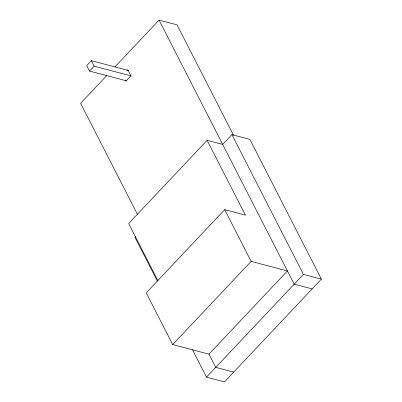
<?xml version="1.0" encoding="UTF-8"?>
<svg xmlns="http://www.w3.org/2000/svg" width="402" height="402" viewBox="0 0 402 402"><rect width="100%" height="100%" fill="white"/><g stroke="black" fill="none" stroke-linecap="round" stroke-linejoin="round"><path stroke-width="0.6" d="M128.65 70.526L91.355 60.672L86.737 65.566L89.556 71.069L126.248 80.762M89.556 71.069L94.168 66.174L131.469 76.023M106.761 75.571L80.611 103.304L137.389 214.251M114.907 66.928L159.061 20.1L177.031 24.849L233.522 135.238M127.017 70.722L127.846 69.842L130.886 75.782L125.901 81.068L125.349 79.988M192.493 349.765L206.507 377.151L224.482 381.9L321.389 279.119L249.883 139.388L231.914 134.64L222.683 144.429L207.13 140.323L128.68 223.522L158.112 281.033M135.846 236.532L135.007 237.421L157.313 281.018M207.13 140.323L245.416 215.14L224.683 209.663L146.233 292.862L172.694 344.574L208.985 354.162L215.738 367.363L233.708 372.111M172.694 344.574L251.144 261.37L287.43 270.958L208.985 354.162M206.507 377.151L303.42 274.375L321.389 279.119M312.158 288.907L294.189 284.159L159.061 20.1M231.914 134.64L303.42 274.375M224.683 209.663L251.144 261.37M91.355 60.672L94.168 66.174"/></g></svg>
